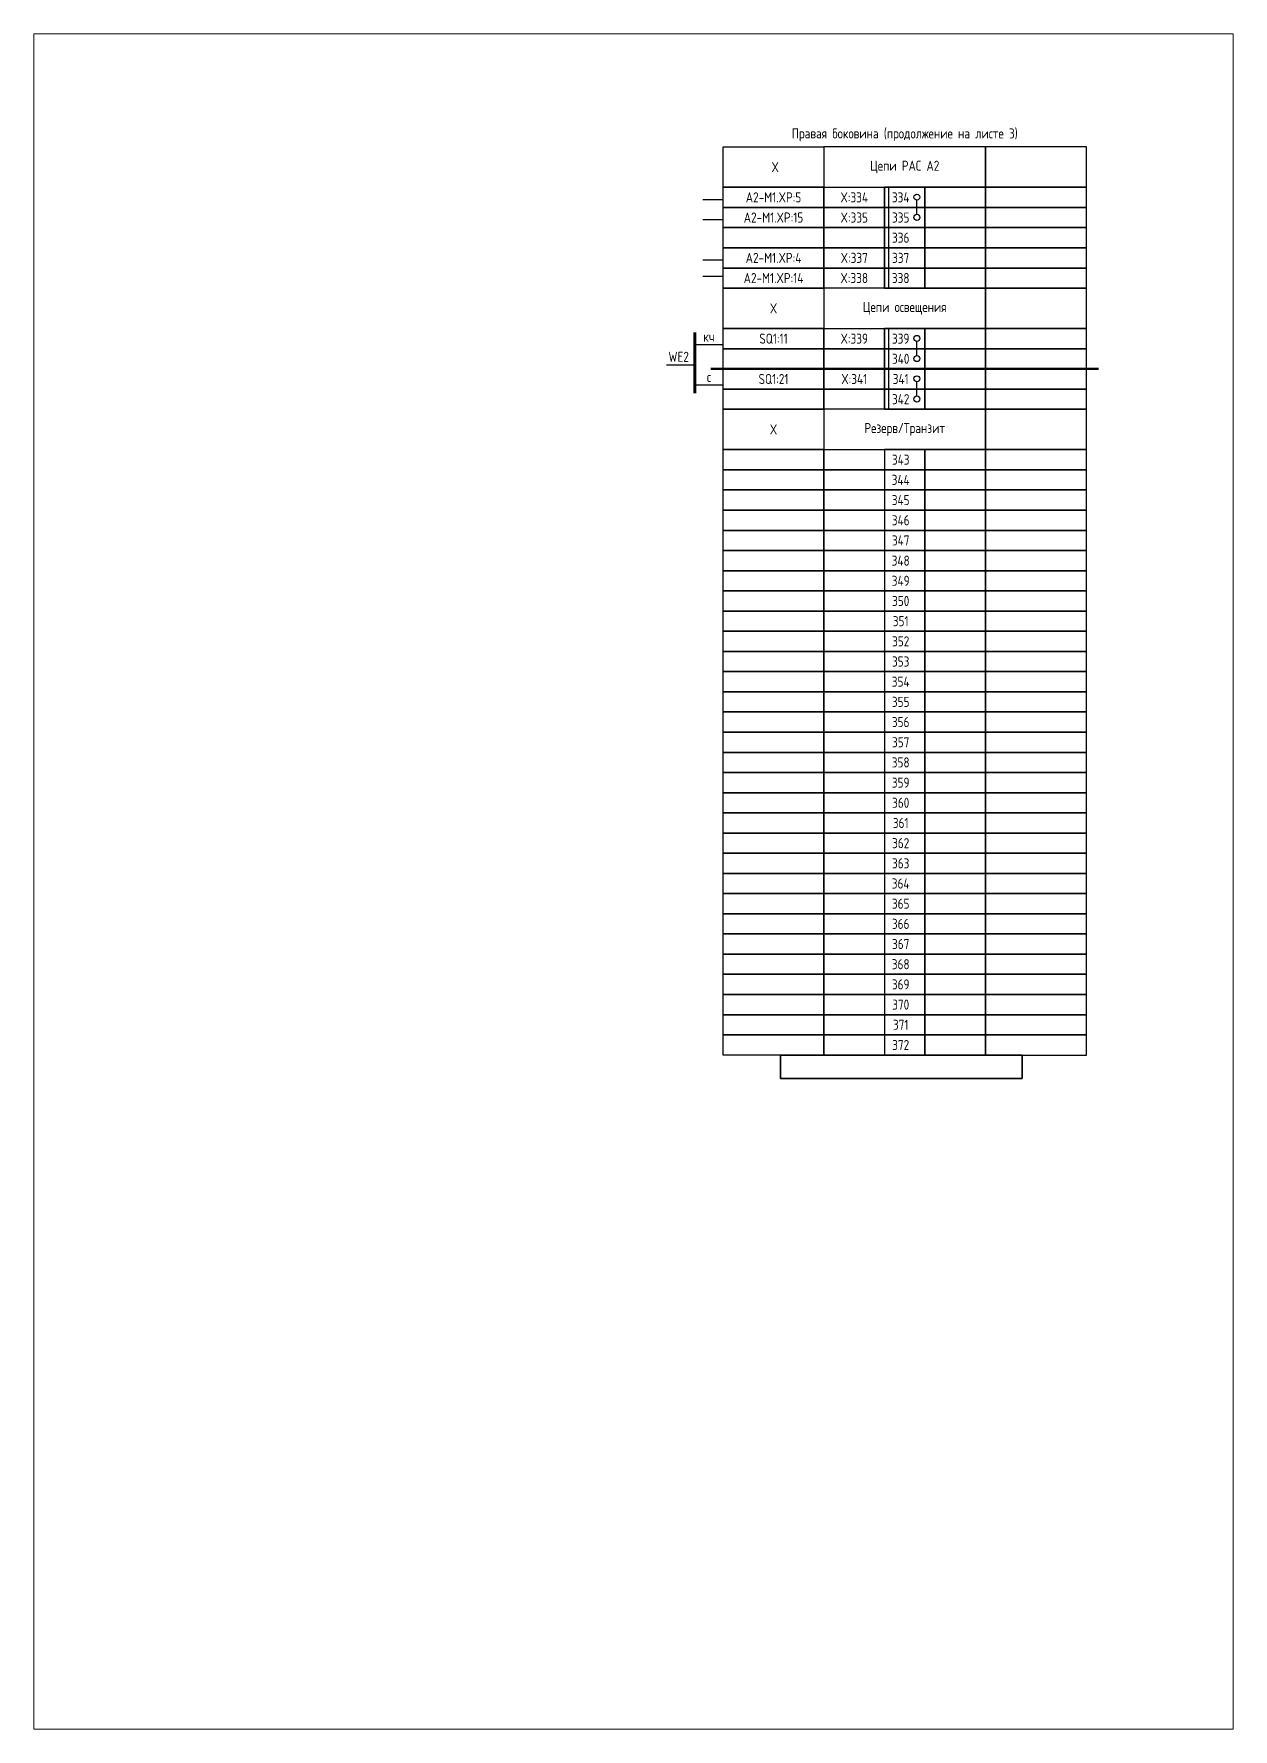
# Paper-space layout 'Э4.1_4' of a CAD drawing. Header units: millimetres, sheet in inches. Extents: x 340.1 to 356.8, y 96.7 to 120.3.
# The model-space entities are those that its viewports show. They can reach past a viewport. Long polylines and large blocks are cut down to what shows.
import ezdxf

# ---------------------------------------------------------------- set-up
doc = ezdxf.new("R2010")
doc.units = ezdxf.units.MM
doc.styles.add('Gost_type_A', font='GOST_A.TTF')

msp = doc.modelspace()

# ---------------------------------------------------------------- linework, layer by layer
for p, q in [((5676.67, 379), (5681.67, 379)), ((5676.67, 374), (5681.67, 374)), ((5676.67, 364), (5681.67, 364)), ((5676.67, 360), (5681.67, 360)), ((5681.67, 343), (5674.67, 343)), ((5667.67, 338), (5674.67, 338)), ((5681.67, 333), (5674.67, 333))]:
    msp.add_line(p, q)
at = {"lineweight": -2}
for p, q in [((5729.67, 375.25), (5729.67, 378.75)), ((5729.67, 340.25), (5729.67, 343.75)), ((5729.67, 330.25), (5729.67, 333.75))]:
    msp.add_line(p, q, dxfattribs=at)
at = {"linetype": 'ByBlock', "lineweight": 60}
msp.add_line((5674.67, 331), (5674.67, 346), dxfattribs=at)
at = {"lineweight": 50}
msp.add_line((5678.67, 337), (5774.67, 337), dxfattribs=at)
for points in [[(5681.67, 392), (5706.67, 392), (5706.67, 382), (5681.67, 382)], [(5681.67, 392), (5706.67, 392), (5706.67, 382), (5681.67, 382)], [(5746.67, 392), (5706.67, 392), (5706.67, 382), (5746.67, 382)], [(5771.67, 392), (5746.67, 392), (5746.67, 382), (5771.67, 382)], [(5681.67, 382), (5706.67, 382), (5706.67, 377), (5681.67, 377)], [(5706.67, 382), (5721.67, 382), (5721.67, 377), (5706.67, 377)], [(5731.67, 382), (5721.67, 382), (5721.67, 377), (5731.67, 377)], [(5721.67, 382), (5722.67, 382), (5722.67, 357), (5721.67, 357)], [(5746.67, 382), (5731.67, 382), (5731.67, 377), (5746.67, 377)], [(5771.67, 382), (5746.67, 382), (5746.67, 377), (5771.67, 377)], [(5681.67, 377), (5706.67, 377), (5706.67, 372), (5681.67, 372)], [(5706.67, 377), (5721.67, 377), (5721.67, 372), (5706.67, 372)], [(5731.67, 377), (5721.67, 377), (5721.67, 372), (5731.67, 372)], [(5746.67, 377), (5731.67, 377), (5731.67, 372), (5746.67, 372)], [(5771.67, 377), (5746.67, 377), (5746.67, 372), (5771.67, 372)], [(5681.67, 372), (5706.67, 372), (5706.67, 367), (5681.67, 367)], [(5706.67, 372), (5721.67, 372), (5721.67, 367), (5706.67, 367)], [(5731.67, 372), (5721.67, 372), (5721.67, 367), (5731.67, 367)], [(5746.67, 372), (5731.67, 372), (5731.67, 367), (5746.67, 367)], [(5771.67, 372), (5746.67, 372), (5746.67, 367), (5771.67, 367)], [(5681.67, 367), (5706.67, 367), (5706.67, 362), (5681.67, 362)], [(5706.67, 367), (5721.67, 367), (5721.67, 362), (5706.67, 362)], [(5731.67, 367), (5721.67, 367), (5721.67, 362), (5731.67, 362)], [(5746.67, 367), (5731.67, 367), (5731.67, 362), (5746.67, 362)], [(5771.67, 367), (5746.67, 367), (5746.67, 362), (5771.67, 362)], [(5681.67, 362), (5706.67, 362), (5706.67, 357), (5681.67, 357)], [(5706.67, 362), (5721.67, 362), (5721.67, 357), (5706.67, 357)], [(5731.67, 362), (5721.67, 362), (5721.67, 357), (5731.67, 357)], [(5746.67, 362), (5731.67, 362), (5731.67, 357), (5746.67, 357)], [(5771.67, 362), (5746.67, 362), (5746.67, 357), (5771.67, 357)], [(5681.67, 357), (5706.67, 357), (5706.67, 347), (5681.67, 347)], [(5746.67, 357), (5706.67, 357), (5706.67, 347), (5746.67, 347)], [(5771.67, 357), (5746.67, 357), (5746.67, 347), (5771.67, 347)], [(5681.67, 347), (5706.67, 347), (5706.67, 342), (5681.67, 342)], [(5706.67, 347), (5721.67, 347), (5721.67, 342), (5706.67, 342)], [(5731.67, 347), (5721.67, 347), (5721.67, 342), (5731.67, 342)], [(5721.67, 347), (5722.67, 347), (5722.67, 327), (5721.67, 327)], [(5746.67, 347), (5731.67, 347), (5731.67, 342), (5746.67, 342)], [(5771.67, 347), (5746.67, 347), (5746.67, 342), (5771.67, 342)], [(5681.67, 342), (5706.67, 342), (5706.67, 337), (5681.67, 337)], [(5706.67, 342), (5721.67, 342), (5721.67, 337), (5706.67, 337)], [(5731.67, 342), (5721.67, 342), (5721.67, 337), (5731.67, 337)], [(5746.67, 342), (5731.67, 342), (5731.67, 337), (5746.67, 337)], [(5771.67, 342), (5746.67, 342), (5746.67, 337), (5771.67, 337)], [(5681.67, 337), (5706.67, 337), (5706.67, 332), (5681.67, 332)], [(5706.67, 337), (5721.67, 337), (5721.67, 332), (5706.67, 332)], [(5731.67, 337), (5721.67, 337), (5721.67, 332), (5731.67, 332)], [(5746.67, 337), (5731.67, 337), (5731.67, 332), (5746.67, 332)], [(5771.67, 337), (5746.67, 337), (5746.67, 332), (5771.67, 332)], [(5681.67, 332), (5706.67, 332), (5706.67, 327), (5681.67, 327)], [(5706.67, 332), (5721.67, 332), (5721.67, 327), (5706.67, 327)], [(5731.67, 332), (5721.67, 332), (5721.67, 327), (5731.67, 327)], [(5746.67, 332), (5731.67, 332), (5731.67, 327), (5746.67, 327)], [(5771.67, 332), (5746.67, 332), (5746.67, 327), (5771.67, 327)], [(5681.67, 327), (5706.67, 327), (5706.67, 317), (5681.67, 317)], [(5746.67, 327), (5706.67, 327), (5706.67, 317), (5746.67, 317)], [(5771.67, 327), (5746.67, 327), (5746.67, 317), (5771.67, 317)], [(5681.67, 317), (5706.67, 317), (5706.67, 312), (5681.67, 312)], [(5706.67, 317), (5721.67, 317), (5721.67, 312), (5706.67, 312)], [(5731.67, 317), (5721.67, 317), (5721.67, 312), (5731.67, 312)], [(5746.67, 317), (5731.67, 317), (5731.67, 312), (5746.67, 312)], [(5771.67, 317), (5746.67, 317), (5746.67, 312), (5771.67, 312)], [(5681.67, 312), (5706.67, 312), (5706.67, 307), (5681.67, 307)], [(5681.67, 312), (5706.67, 312), (5706.67, 307), (5681.67, 307)], [(5706.67, 312), (5721.67, 312), (5721.67, 307), (5706.67, 307)], [(5706.67, 312), (5721.67, 312), (5721.67, 307), (5706.67, 307)], [(5731.67, 312), (5721.67, 312), (5721.67, 307), (5731.67, 307)], [(5731.67, 312), (5721.67, 312), (5721.67, 307), (5731.67, 307)], [(5746.67, 312), (5731.67, 312), (5731.67, 307), (5746.67, 307)], [(5746.67, 312), (5731.67, 312), (5731.67, 307), (5746.67, 307)], [(5771.67, 312), (5746.67, 312), (5746.67, 307), (5771.67, 307)], [(5771.67, 312), (5746.67, 312), (5746.67, 307), (5771.67, 307)], [(5681.67, 307), (5706.67, 307), (5706.67, 302), (5681.67, 302)], [(5681.67, 307), (5706.67, 307), (5706.67, 302), (5681.67, 302)], [(5706.67, 307), (5721.67, 307), (5721.67, 302), (5706.67, 302)], [(5706.67, 307), (5721.67, 307), (5721.67, 302), (5706.67, 302)], [(5731.67, 307), (5721.67, 307), (5721.67, 302), (5731.67, 302)], [(5731.67, 307), (5721.67, 307), (5721.67, 302), (5731.67, 302)], [(5746.67, 307), (5731.67, 307), (5731.67, 302), (5746.67, 302)], [(5746.67, 307), (5731.67, 307), (5731.67, 302), (5746.67, 302)], [(5771.67, 307), (5746.67, 307), (5746.67, 302), (5771.67, 302)], [(5771.67, 307), (5746.67, 307), (5746.67, 302), (5771.67, 302)], [(5681.67, 302), (5706.67, 302), (5706.67, 297), (5681.67, 297)], [(5681.67, 302), (5706.67, 302), (5706.67, 297), (5681.67, 297)], [(5706.67, 302), (5721.67, 302), (5721.67, 297), (5706.67, 297)], [(5706.67, 302), (5721.67, 302), (5721.67, 297), (5706.67, 297)], [(5731.67, 302), (5721.67, 302), (5721.67, 297), (5731.67, 297)], [(5731.67, 302), (5721.67, 302), (5721.67, 297), (5731.67, 297)], [(5746.67, 302), (5731.67, 302), (5731.67, 297), (5746.67, 297)], [(5746.67, 302), (5731.67, 302), (5731.67, 297), (5746.67, 297)], [(5771.67, 302), (5746.67, 302), (5746.67, 297), (5771.67, 297)], [(5771.67, 302), (5746.67, 302), (5746.67, 297), (5771.67, 297)], [(5681.67, 297), (5706.67, 297), (5706.67, 292), (5681.67, 292)], [(5706.67, 297), (5721.67, 297), (5721.67, 292), (5706.67, 292)], [(5731.67, 297), (5721.67, 297), (5721.67, 292), (5731.67, 292)], [(5746.67, 297), (5731.67, 297), (5731.67, 292), (5746.67, 292)], [(5771.67, 297), (5746.67, 297), (5746.67, 292), (5771.67, 292)], [(5681.67, 292), (5706.67, 292), (5706.67, 287), (5681.67, 287)], [(5706.67, 292), (5721.67, 292), (5721.67, 287), (5706.67, 287)], [(5731.67, 292), (5721.67, 292), (5721.67, 287), (5731.67, 287)], [(5746.67, 292), (5731.67, 292), (5731.67, 287), (5746.67, 287)], [(5771.67, 292), (5746.67, 292), (5746.67, 287), (5771.67, 287)], [(5681.67, 287), (5706.67, 287), (5706.67, 282), (5681.67, 282)], [(5706.67, 287), (5721.67, 287), (5721.67, 282), (5706.67, 282)], [(5731.67, 287), (5721.67, 287), (5721.67, 282), (5731.67, 282)], [(5746.67, 287), (5731.67, 287), (5731.67, 282), (5746.67, 282)], [(5771.67, 287), (5746.67, 287), (5746.67, 282), (5771.67, 282)], [(5681.67, 282), (5706.67, 282), (5706.67, 277), (5681.67, 277)], [(5706.67, 282), (5721.67, 282), (5721.67, 277), (5706.67, 277)], [(5731.67, 282), (5721.67, 282), (5721.67, 277), (5731.67, 277)], [(5746.67, 282), (5731.67, 282), (5731.67, 277), (5746.67, 277)], [(5771.67, 282), (5746.67, 282), (5746.67, 277), (5771.67, 277)], [(5681.67, 277), (5706.67, 277), (5706.67, 272), (5681.67, 272)], [(5706.67, 277), (5721.67, 277), (5721.67, 272), (5706.67, 272)], [(5731.67, 277), (5721.67, 277), (5721.67, 272), (5731.67, 272)], [(5746.67, 277), (5731.67, 277), (5731.67, 272), (5746.67, 272)], [(5771.67, 277), (5746.67, 277), (5746.67, 272), (5771.67, 272)], [(5681.67, 272), (5706.67, 272), (5706.67, 267), (5681.67, 267)], [(5706.67, 272), (5721.67, 272), (5721.67, 267), (5706.67, 267)], [(5731.67, 272), (5721.67, 272), (5721.67, 267), (5731.67, 267)], [(5746.67, 272), (5731.67, 272), (5731.67, 267), (5746.67, 267)], [(5771.67, 272), (5746.67, 272), (5746.67, 267), (5771.67, 267)], [(5681.67, 267), (5706.67, 267), (5706.67, 262), (5681.67, 262)], [(5681.67, 267), (5706.67, 267), (5706.67, 262), (5681.67, 262)], [(5706.67, 267), (5721.67, 267), (5721.67, 262), (5706.67, 262)], [(5706.67, 267), (5721.67, 267), (5721.67, 262), (5706.67, 262)], [(5731.67, 267), (5721.67, 267), (5721.67, 262), (5731.67, 262)], [(5731.67, 267), (5721.67, 267), (5721.67, 262), (5731.67, 262)], [(5746.67, 267), (5731.67, 267), (5731.67, 262), (5746.67, 262)], [(5746.67, 267), (5731.67, 267), (5731.67, 262), (5746.67, 262)], [(5771.67, 267), (5746.67, 267), (5746.67, 262), (5771.67, 262)], [(5771.67, 267), (5746.67, 267), (5746.67, 262), (5771.67, 262)], [(5681.67, 262), (5706.67, 262), (5706.67, 257), (5681.67, 257)], [(5681.67, 262), (5706.67, 262), (5706.67, 257), (5681.67, 257)], [(5706.67, 262), (5721.67, 262), (5721.67, 257), (5706.67, 257)], [(5706.67, 262), (5721.67, 262), (5721.67, 257), (5706.67, 257)], [(5731.67, 262), (5721.67, 262), (5721.67, 257), (5731.67, 257)], [(5731.67, 262), (5721.67, 262), (5721.67, 257), (5731.67, 257)], [(5746.67, 262), (5731.67, 262), (5731.67, 257), (5746.67, 257)], [(5746.67, 262), (5731.67, 262), (5731.67, 257), (5746.67, 257)], [(5771.67, 262), (5746.67, 262), (5746.67, 257), (5771.67, 257)], [(5771.67, 262), (5746.67, 262), (5746.67, 257), (5771.67, 257)], [(5681.67, 257), (5706.67, 257), (5706.67, 252), (5681.67, 252)], [(5681.67, 257), (5706.67, 257), (5706.67, 252), (5681.67, 252)], [(5706.67, 257), (5721.67, 257), (5721.67, 252), (5706.67, 252)], [(5706.67, 257), (5721.67, 257), (5721.67, 252), (5706.67, 252)], [(5731.67, 257), (5721.67, 257), (5721.67, 252), (5731.67, 252)], [(5731.67, 257), (5721.67, 257), (5721.67, 252), (5731.67, 252)], [(5746.67, 257), (5731.67, 257), (5731.67, 252), (5746.67, 252)], [(5746.67, 257), (5731.67, 257), (5731.67, 252), (5746.67, 252)], [(5771.67, 257), (5746.67, 257), (5746.67, 252), (5771.67, 252)], [(5771.67, 257), (5746.67, 257), (5746.67, 252), (5771.67, 252)], [(5681.67, 252), (5706.67, 252), (5706.67, 247), (5681.67, 247)], [(5706.67, 252), (5721.67, 252), (5721.67, 247), (5706.67, 247)], [(5731.67, 252), (5721.67, 252), (5721.67, 247), (5731.67, 247)], [(5746.67, 252), (5731.67, 252), (5731.67, 247), (5746.67, 247)], [(5771.67, 252), (5746.67, 252), (5746.67, 247), (5771.67, 247)], [(5681.67, 247), (5706.67, 247), (5706.67, 242), (5681.67, 242)], [(5706.67, 247), (5721.67, 247), (5721.67, 242), (5706.67, 242)], [(5731.67, 247), (5721.67, 247), (5721.67, 242), (5731.67, 242)], [(5746.67, 247), (5731.67, 247), (5731.67, 242), (5746.67, 242)], [(5771.67, 247), (5746.67, 247), (5746.67, 242), (5771.67, 242)], [(5681.67, 242), (5706.67, 242), (5706.67, 237), (5681.67, 237)], [(5706.67, 242), (5721.67, 242), (5721.67, 237), (5706.67, 237)], [(5731.67, 242), (5721.67, 242), (5721.67, 237), (5731.67, 237)], [(5746.67, 242), (5731.67, 242), (5731.67, 237), (5746.67, 237)], [(5771.67, 242), (5746.67, 242), (5746.67, 237), (5771.67, 237)], [(5681.67, 237), (5706.67, 237), (5706.67, 232), (5681.67, 232)], [(5681.67, 237), (5706.67, 237), (5706.67, 232), (5681.67, 232)], [(5706.67, 237), (5721.67, 237), (5721.67, 232), (5706.67, 232)], [(5706.67, 237), (5721.67, 237), (5721.67, 232), (5706.67, 232)], [(5731.67, 237), (5721.67, 237), (5721.67, 232), (5731.67, 232)], [(5731.67, 237), (5721.67, 237), (5721.67, 232), (5731.67, 232)], [(5746.67, 237), (5731.67, 237), (5731.67, 232), (5746.67, 232)], [(5746.67, 237), (5731.67, 237), (5731.67, 232), (5746.67, 232)], [(5771.67, 237), (5746.67, 237), (5746.67, 232), (5771.67, 232)], [(5771.67, 237), (5746.67, 237), (5746.67, 232), (5771.67, 232)], [(5681.67, 232), (5706.67, 232), (5706.67, 227), (5681.67, 227)], [(5681.67, 232), (5706.67, 232), (5706.67, 227), (5681.67, 227)], [(5706.67, 232), (5721.67, 232), (5721.67, 227), (5706.67, 227)], [(5706.67, 232), (5721.67, 232), (5721.67, 227), (5706.67, 227)], [(5731.67, 232), (5721.67, 232), (5721.67, 227), (5731.67, 227)], [(5731.67, 232), (5721.67, 232), (5721.67, 227), (5731.67, 227)], [(5746.67, 232), (5731.67, 232), (5731.67, 227), (5746.67, 227)], [(5746.67, 232), (5731.67, 232), (5731.67, 227), (5746.67, 227)], [(5771.67, 232), (5746.67, 232), (5746.67, 227), (5771.67, 227)], [(5771.67, 232), (5746.67, 232), (5746.67, 227), (5771.67, 227)], [(5681.67, 227), (5706.67, 227), (5706.67, 222), (5681.67, 222)], [(5706.67, 227), (5721.67, 227), (5721.67, 222), (5706.67, 222)], [(5731.67, 227), (5721.67, 227), (5721.67, 222), (5731.67, 222)], [(5746.67, 227), (5731.67, 227), (5731.67, 222), (5746.67, 222)], [(5771.67, 227), (5746.67, 227), (5746.67, 222), (5771.67, 222)], [(5681.67, 222), (5706.67, 222), (5706.67, 217), (5681.67, 217)], [(5706.67, 222), (5721.67, 222), (5721.67, 217), (5706.67, 217)], [(5731.67, 222), (5721.67, 222), (5721.67, 217), (5731.67, 217)], [(5746.67, 222), (5731.67, 222), (5731.67, 217), (5746.67, 217)], [(5771.67, 222), (5746.67, 222), (5746.67, 217), (5771.67, 217)], [(5681.67, 217), (5706.67, 217), (5706.67, 212), (5681.67, 212)], [(5706.67, 217), (5721.67, 217), (5721.67, 212), (5706.67, 212)], [(5731.67, 217), (5721.67, 217), (5721.67, 212), (5731.67, 212)], [(5746.67, 217), (5731.67, 217), (5731.67, 212), (5746.67, 212)], [(5771.67, 217), (5746.67, 217), (5746.67, 212), (5771.67, 212)], [(5681.67, 212), (5706.67, 212), (5706.67, 207), (5681.67, 207)], [(5706.67, 212), (5721.67, 212), (5721.67, 207), (5706.67, 207)], [(5731.67, 212), (5721.67, 212), (5721.67, 207), (5731.67, 207)], [(5746.67, 212), (5731.67, 212), (5731.67, 207), (5746.67, 207)], [(5771.67, 212), (5746.67, 212), (5746.67, 207), (5771.67, 207)], [(5681.67, 207), (5706.67, 207), (5706.67, 202), (5681.67, 202)], [(5706.67, 207), (5721.67, 207), (5721.67, 202), (5706.67, 202)], [(5731.67, 207), (5721.67, 207), (5721.67, 202), (5731.67, 202)], [(5746.67, 207), (5731.67, 207), (5731.67, 202), (5746.67, 202)], [(5771.67, 207), (5746.67, 207), (5746.67, 202), (5771.67, 202)], [(5681.67, 202), (5706.67, 202), (5706.67, 197), (5681.67, 197)], [(5706.67, 202), (5721.67, 202), (5721.67, 197), (5706.67, 197)], [(5731.67, 202), (5721.67, 202), (5721.67, 197), (5731.67, 197)], [(5746.67, 202), (5731.67, 202), (5731.67, 197), (5746.67, 197)], [(5771.67, 202), (5746.67, 202), (5746.67, 197), (5771.67, 197)], [(5681.67, 197), (5706.67, 197), (5706.67, 192), (5681.67, 192)], [(5681.67, 197), (5706.67, 197), (5706.67, 192), (5681.67, 192)], [(5706.67, 197), (5721.67, 197), (5721.67, 192), (5706.67, 192)], [(5706.67, 197), (5721.67, 197), (5721.67, 192), (5706.67, 192)], [(5731.67, 197), (5721.67, 197), (5721.67, 192), (5731.67, 192)], [(5731.67, 197), (5721.67, 197), (5721.67, 192), (5731.67, 192)], [(5746.67, 197), (5731.67, 197), (5731.67, 192), (5746.67, 192)], [(5746.67, 197), (5731.67, 197), (5731.67, 192), (5746.67, 192)], [(5771.67, 197), (5746.67, 197), (5746.67, 192), (5771.67, 192)], [(5771.67, 197), (5746.67, 197), (5746.67, 192), (5771.67, 192)], [(5681.67, 192), (5706.67, 192), (5706.67, 187), (5681.67, 187)], [(5681.67, 192), (5706.67, 192), (5706.67, 187), (5681.67, 187)], [(5706.67, 192), (5721.67, 192), (5721.67, 187), (5706.67, 187)], [(5706.67, 192), (5721.67, 192), (5721.67, 187), (5706.67, 187)], [(5731.67, 192), (5721.67, 192), (5721.67, 187), (5731.67, 187)], [(5731.67, 192), (5721.67, 192), (5721.67, 187), (5731.67, 187)], [(5746.67, 192), (5731.67, 192), (5731.67, 187), (5746.67, 187)], [(5746.67, 192), (5731.67, 192), (5731.67, 187), (5746.67, 187)], [(5771.67, 192), (5746.67, 192), (5746.67, 187), (5771.67, 187)], [(5771.67, 192), (5746.67, 192), (5746.67, 187), (5771.67, 187)], [(5681.67, 187), (5706.67, 187), (5706.67, 182), (5681.67, 182)], [(5681.67, 187), (5706.67, 187), (5706.67, 182), (5681.67, 182)], [(5706.67, 187), (5721.67, 187), (5721.67, 182), (5706.67, 182)], [(5706.67, 187), (5721.67, 187), (5721.67, 182), (5706.67, 182)], [(5731.67, 187), (5721.67, 187), (5721.67, 182), (5731.67, 182)], [(5731.67, 187), (5721.67, 187), (5721.67, 182), (5731.67, 182)], [(5746.67, 187), (5731.67, 187), (5731.67, 182), (5746.67, 182)], [(5746.67, 187), (5731.67, 187), (5731.67, 182), (5746.67, 182)], [(5771.67, 187), (5746.67, 187), (5746.67, 182), (5771.67, 182)], [(5771.67, 187), (5746.67, 187), (5746.67, 182), (5771.67, 182)], [(5681.67, 182), (5706.67, 182), (5706.67, 177), (5681.67, 177)], [(5706.67, 182), (5721.67, 182), (5721.67, 177), (5706.67, 177)], [(5731.67, 182), (5721.67, 182), (5721.67, 177), (5731.67, 177)], [(5746.67, 182), (5731.67, 182), (5731.67, 177), (5746.67, 177)], [(5771.67, 182), (5746.67, 182), (5746.67, 177), (5771.67, 177)], [(5681.67, 177), (5706.67, 177), (5706.67, 172), (5681.67, 172)], [(5706.67, 177), (5721.67, 177), (5721.67, 172), (5706.67, 172)], [(5731.67, 177), (5721.67, 177), (5721.67, 172), (5731.67, 172)], [(5746.67, 177), (5731.67, 177), (5731.67, 172), (5746.67, 172)], [(5771.67, 177), (5746.67, 177), (5746.67, 172), (5771.67, 172)], [(5681.67, 172), (5706.67, 172), (5706.67, 167), (5681.67, 167)], [(5706.67, 172), (5721.67, 172), (5721.67, 167), (5706.67, 167)], [(5731.67, 172), (5721.67, 172), (5721.67, 167), (5731.67, 167)], [(5746.67, 172), (5731.67, 172), (5731.67, 167), (5746.67, 167)], [(5771.67, 172), (5746.67, 172), (5746.67, 167), (5771.67, 167)], [(5695.89, 167.01), (5755.73, 167.01), (5755.73, 161.23), (5695.89, 161.23)], [(5695.89, 161.23), (5755.73, 161.23), (5755.73, 167), (5695.89, 167)]]:
    msp.add_lwpolyline(points, close=True)
at = {"lineweight": -2}
for centre in [(5729.67, 379.55), (5729.67, 374.55), (5729.67, 344.55), (5729.67, 339.55), (5729.67, 334.55), (5729.67, 329.55)]:
    msp.add_circle(centre, 0.75, dxfattribs=at)

# ---------------------------------------------------------------- texts
at = {"char_height": 2.5, "attachment_point": 5, "style": 'Gost_type_A'}
for s, insert, width in [('Правая боковина (продолжение на листе 3)', (5726.67, 395), 90), ('X', (5694.58, 387), 25), ('Цепи РАС А2', (5726.67, 387), 40), ('A2-М1.XP:5', (5694.17, 379.5), 25), ('A2-М1.XP:15', (5694.17, 374.5), 25), ('A2-М1.XP:4', (5694.17, 364.5), 25), ('A2-М1.XP:14', (5694.17, 359.5), 25), ('X', (5694.17, 352), 25), ('Цепи освещения', (5726.67, 352), 40), ('кч', (5678.17, 345), 7), ('SQ1:11', (5694.17, 344.5), 25), ('WE2', (5670.67, 340), 7), ('с', (5678.17, 335), 7), ('SQ1:21', (5694.17, 334.5), 25), ('Резерв/Транзит', (5726.67, 322), 40), ('X', (5694.17, 322), 25)]:
    msp.add_mtext(s, dxfattribs=dict(at, insert=insert, width=width))
at = {"ltscale": 10, "char_height": 2.5, "attachment_point": 5, "style": 'Gost_type_A'}
for s, insert, width in [('X:334', (5714.17, 379.5), 15), ('334', (5725.67, 379.5), 8), ('X:335', (5714.17, 374.5), 15), ('335', (5725.67, 374.5), 8), ('336', (5725.67, 369.5), 8), ('X:337', (5714.17, 364.5), 15), ('337', (5725.67, 364.5), 8), ('X:338', (5714.17, 359.5), 15), ('338', (5725.67, 359.5), 8), ('X:339', (5714.17, 344.5), 15), ('339', (5725.67, 344.5), 8), ('340', (5725.67, 339.5), 8), ('X:341', (5714.17, 334.5), 15), ('341', (5725.67, 334.5), 8), ('342', (5725.67, 329.5), 8), ('343', (5725.67, 314.5), 8), ('344', (5725.67, 309.5), 8), ('345', (5725.67, 304.5), 8), ('346', (5725.67, 299.5), 8), ('347', (5725.67, 294.5), 8), ('348', (5725.67, 289.5), 8), ('349', (5725.67, 284.5), 8), ('350', (5725.67, 279.5), 8), ('351', (5725.67, 274.5), 8), ('352', (5725.67, 269.5), 8), ('353', (5725.67, 264.5), 8), ('354', (5725.67, 259.5), 8), ('355', (5725.67, 254.5), 8), ('356', (5725.67, 249.5), 8), ('357', (5725.67, 244.5), 8), ('358', (5725.67, 239.5), 8), ('359', (5725.67, 234.5), 8), ('360', (5725.67, 229.5), 8), ('361', (5725.67, 224.5), 8), ('362', (5725.67, 219.5), 8), ('363', (5725.67, 214.5), 8), ('364', (5725.67, 209.5), 8), ('365', (5725.67, 204.5), 8), ('366', (5725.67, 199.5), 8), ('367', (5725.67, 194.5), 8), ('368', (5725.67, 189.5), 8), ('369', (5725.67, 184.5), 8), ('370', (5725.67, 179.5), 8), ('371', (5725.67, 174.5), 8), ('372', (5725.67, 169.5), 8)]:
    msp.add_mtext(s, dxfattribs=dict(at, insert=insert, width=width))

psp = doc.layouts.new('Э4.1_4')

# ---------------------------------------------------------------- viewports
at = {"layer": '0'}
psp.add_viewport(center=(348.425, 108.462), size=(16.681, 23.5893), view_center_point=(5659.5, 210), view_height=420, dxfattribs=at)

doc.saveas('drawing.dxf')
